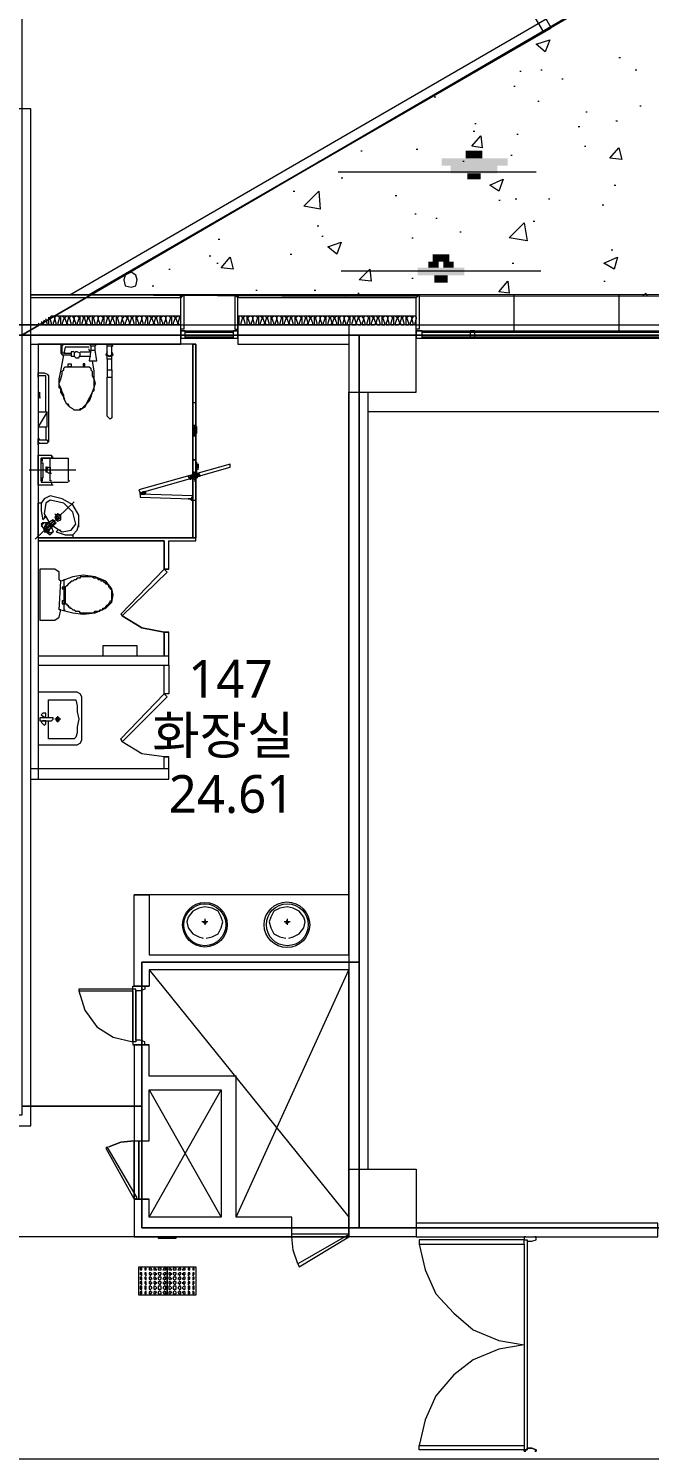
# Model space of a CAD drawing. Header units: millimetres. Extents: x -4011 to 126995, y -1911 to 106700.
# Drawn here: x 83028 to 89464, y 27412 to 42148 of the extents above; entities that cross this region are included whole.
import ezdxf

# ---------------------------------------------------------------- set-up
doc = ezdxf.new("R2010")
doc.units = ezdxf.units.MM
for name, color, linetype in [('PDF_문자', 7, 'Continuous'), ('PDF_솔리드 채우기', 7, 'Continuous'), ('PDF_형상', 7, 'Continuous')]:
    doc.layers.add(name, color=color, linetype=linetype)
doc.styles.add('PDF 맑은 고딕', font='malgun.ttf')

msp = doc.modelspace()

# ---------------------------------------------------------------- linework, layer by layer
at = {"layer": 'PDF_솔리드 채우기', "lineweight": 5, "transparency": 33554559}
for points in [[(87560, 40803), (87731, 40803), (87560, 40881), (87731, 40881)], [(87311, 40725), (87995, 40725), (87311, 40803), (87995, 40803)], [(87404, 40648), (87886, 40648), (87404, 40725), (87886, 40725)], [(87575, 40585), (87715, 40585), (87575, 40648), (87715, 40648)], [(87218, 39731), (87389, 39731), (87218, 39808), (87389, 39808)], [(87062, 39591), (87544, 39591), (87062, 39668), (87544, 39668)], [(87171, 39668), (87280, 39668), (87171, 39731), (87280, 39731)], [(87326, 39668), (87435, 39668), (87326, 39731), (87435, 39731)], [(87233, 39513), (87373, 39513), (87233, 39591), (87373, 39591)]]:
    msp.add_solid(points, dxfattribs=at)
at = {"layer": 'PDF_형상', "lineweight": 5}
for points in [[(95938, 46539), (82959, 38969), (76694, 38969), (76694, 36466), (79306, 36466), (79306, 38969), (82959, 38969), (86456, 38969), (86456, 32472), (84202, 32472), (84202, 29720), (86456, 29720), (86456, 38969), (109446, 38969), (109446, 32052), (109446, 29705), (109446, 24482), (105451, 24482), (105451, 20472), (78933, 20472), (78933, 20720), (71969, 20720)], [(82959, 42668), (82959, 38969), (95938, 46539)], [(94679, 45762), (83658, 39389), (86316, 39373), (109865, 39389), (109865, 30622), (110098, 30622), (110098, 45358)], [(83658, 39389), (88446, 42155), (87948, 43026)], [(88368, 42109), (87855, 42979)], [(71705, 42218), (71705, 30979), (67057, 30979), (67057, 29720), (64446, 29720), (64446, 29674), (62472, 29674), (62472, 27326), (71969, 27326), (71969, 23720), (78933, 23720), (78933, 27326), (94539, 27326), (94539, 29720), (86456, 29720), (84202, 29720), (84202, 30979), (82959, 30979), (82959, 30886), (76694, 30886), (76694, 38969), (79321, 38969), (79321, 42668)], [(83456, 39389), (88399, 42249)], [(88119, 41705), (88135, 41705)], [(88337, 41720), (88352, 41720)], [(89145, 41845), (89161, 41845)], [(89316, 41720), (89332, 41720)], [(88554, 41627), (88570, 41627)], [(87233, 41440), (87249, 41440)], [(88057, 41549), (88073, 41549)], [(83052, 38876), (84606, 38876), (84606, 39078), (82508, 39078), (82508, 38876), (82850, 38876), (82850, 30979), (82041, 30979), (82041, 30777), (83052, 30777), (83052, 39078), (83052, 41316), (82850, 41316), (82850, 39078)], [(83052, 41316), (82896, 41316)], [(88306, 41394), (88321, 41394)], [(88803, 41285), (88819, 41285)], [(89363, 41347), (89378, 41347)], [(87653, 41161), (87668, 41161)], [(88725, 41130), (88741, 41130)], [(89114, 41192), (89130, 41192)], [(87637, 41083), (87653, 41083)], [(88088, 41052), (88104, 41052)], [(86471, 40881), (86487, 40881)], [(87047, 40896), (87062, 40896)], [(88026, 40834), (88041, 40834)], [(88788, 40927), (88803, 40927)], [(86036, 40772), (86052, 40772)], [(87528, 40772), (87544, 40772)], [(86238, 40663), (88290, 40663)], [(86269, 40601), (86285, 40601)], [(89098, 40523), (89114, 40523)], [(85772, 40461), (85788, 40461)], [(86829, 40415), (86845, 40415)], [(88073, 40383), (88088, 40383)], [(88415, 40383), (88430, 40383)], [(87902, 40368), (87917, 40368)], [(88974, 40321), (88990, 40321)], [(86021, 40104), (86036, 40104)], [(87031, 40228), (87047, 40228)], [(87249, 40181), (87264, 40181)], [(88259, 40150), (88275, 40150)], [(84995, 39964), (85010, 39964)], [(86067, 39995), (86083, 39995)], [(87000, 39979), (87016, 39979)], [(87497, 40041), (87513, 40041)], [(84902, 39793), (84917, 39793)], [(85741, 39808), (85756, 39808)], [(89067, 39855), (89083, 39855)], [(84482, 39653), (84497, 39653)], [(84979, 39715), (84995, 39715)], [(88041, 39715), (88057, 39715)], [(84047, 39622), (84047, 39606)], [(86269, 39637), (88337, 39637)], [(87000, 39560), (87016, 39560)], [(88990, 39528), (89005, 39528)], [(109865, 39389), (83052, 39389), (84622, 39389), (84591, 39358), (83052, 39358)], [(84311, 39482), (84326, 39482)], [(85383, 39435), (85399, 39435)], [(85990, 39435), (86005, 39435)], [(86440, 39404), (86456, 39404)], [(88057, 39389), (88057, 39016)], [(89145, 39389), (89145, 39016)], [(89394, 39373), (89425, 39404), (89440, 39373)], [(83130, 39093), (83145, 39078), (83161, 39078), (83176, 39093), (83161, 39109)], [(83192, 39124), (83176, 39093), (83192, 39078), (83207, 39078), (83223, 39078), (83223, 39093), (83207, 39140)], [(83238, 39155), (83238, 39140), (83238, 39093), (83238, 39078), (83254, 39078), (83269, 39078), (83269, 39093), (83254, 39140), (83254, 39155), (83269, 39171), (83285, 39171), (83301, 39155), (83301, 39140), (83301, 39155), (83316, 39171), (83332, 39171), (83347, 39155), (83347, 39140), (83332, 39093), (83332, 39078), (83347, 39078), (83363, 39078), (83363, 39093), (83363, 39140), (83363, 39155), (83363, 39171), (83378, 39171), (83394, 39155), (83394, 39140), (83378, 39093), (83378, 39078), (83394, 39078), (83425, 39078), (83425, 39093), (83409, 39140), (83409, 39155), (83425, 39171), (83440, 39171), (83440, 39155), (83440, 39140), (83425, 39093), (83440, 39078), (83456, 39078), (83472, 39078), (83472, 39093), (83456, 39140), (83456, 39155), (83472, 39171), (83487, 39171), (83487, 39155), (83503, 39140), (83503, 39155), (83518, 39171), (83534, 39171), (83549, 39155), (83549, 39140), (83534, 39093), (83534, 39078), (83549, 39078), (83565, 39078), (83565, 39093), (83565, 39140), (83565, 39155), (83565, 39171), (83580, 39171), (83596, 39155), (83596, 39140), (83580, 39093), (83580, 39078), (83596, 39078), (83611, 39078), (83627, 39093), (83611, 39140), (83611, 39155), (83611, 39171), (83627, 39171), (83642, 39155), (83642, 39140), (83627, 39093), (83642, 39078), (83658, 39078), (83674, 39078), (83674, 39093), (83658, 39140), (83658, 39155), (83674, 39171), (83689, 39171), (83689, 39155), (83689, 39140), (83689, 39093), (83689, 39078), (83705, 39078), (83720, 39078), (83720, 39093), (83705, 39140), (83705, 39155), (83720, 39171), (83736, 39171), (83751, 39155), (83751, 39140), (83751, 39155), (83767, 39171), (83782, 39171), (83798, 39155), (83798, 39140), (83782, 39093), (83782, 39078), (83798, 39078), (83813, 39078), (83813, 39093), (83813, 39140), (83813, 39155), (83813, 39171), (83829, 39171), (83845, 39155), (83845, 39140), (83829, 39093), (83829, 39078), (83845, 39078), (83860, 39078), (83876, 39093), (83860, 39140), (83860, 39155), (83876, 39171), (83891, 39171), (83891, 39155), (83891, 39140), (83876, 39093), (83891, 39078), (83907, 39078), (83922, 39078), (83922, 39093), (83907, 39140), (83907, 39155), (83922, 39171), (83938, 39171), (83938, 39155), (83938, 39140), (83938, 39093), (83938, 39078), (83953, 39078), (83969, 39078), (83969, 39093), (83953, 39140), (83953, 39155), (83969, 39171), (83984, 39171), (84000, 39155), (84000, 39140), (84016, 39155), (84016, 39171), (84031, 39171), (84047, 39155), (84047, 39140), (84031, 39093), (84031, 39078), (84047, 39078), (84062, 39078), (84078, 39093), (84062, 39140), (84062, 39155), (84062, 39171), (84078, 39171), (84093, 39155), (84093, 39140), (84078, 39093), (84078, 39078), (84109, 39078), (84124, 39078), (84124, 39093), (84109, 39140), (84109, 39155), (84124, 39171), (84140, 39171), (84140, 39155), (84140, 39140), (84140, 39093), (84140, 39078), (84155, 39078), (84171, 39078), (84171, 39093), (84155, 39140), (84155, 39155), (84171, 39171), (84187, 39171), (84202, 39155), (84202, 39140), (84202, 39155), (84218, 39171), (84233, 39171), (84249, 39155), (84249, 39140), (84233, 39093), (84233, 39078), (84249, 39078), (84264, 39078), (84264, 39093), (84264, 39140), (84264, 39155), (84264, 39171), (84280, 39171), (84295, 39155), (84295, 39140), (84280, 39093), (84280, 39078), (84295, 39078), (84311, 39078), (84326, 39093), (84311, 39140), (84311, 39155), (84326, 39171), (84342, 39155), (84342, 39140), (84326, 39093), (84342, 39078), (84358, 39078), (84373, 39078), (84373, 39093), (84358, 39140), (84358, 39155), (84373, 39171), (84389, 39171), (84389, 39155), (84389, 39140), (84389, 39093), (84389, 39078), (84404, 39078), (84420, 39078), (84420, 39093), (84404, 39140), (84404, 39155), (84420, 39171), (84435, 39171), (84451, 39155), (84451, 39140), (84451, 39155), (84466, 39171), (84482, 39171), (84497, 39155), (84497, 39140), (84482, 39093), (84482, 39078), (84497, 39078), (84513, 39078), (84513, 39093), (84513, 39140), (84513, 39155), (84513, 39171), (84528, 39171), (84544, 39155), (84544, 39140), (84528, 39093), (84528, 39078), (84544, 39078), (84575, 39078), (84575, 39093), (84560, 39140), (84560, 39155), (84575, 39171), (84591, 39171), (84591, 39155), (84591, 39140), (84575, 39093), (84591, 39078), (84606, 39078)], [(83269, 39171), (84606, 39171)], [(85197, 39078), (85212, 39078), (85212, 39093), (85212, 39140), (85212, 39155), (85212, 39171), (85228, 39171), (85244, 39155), (85244, 39140), (85228, 39093), (85228, 39078), (85244, 39078), (85275, 39078), (85275, 39093), (85259, 39140), (85259, 39155), (85275, 39171), (85290, 39171), (85290, 39155), (85290, 39140), (85290, 39093), (85290, 39078), (85306, 39078), (85321, 39078), (85321, 39093), (85306, 39140), (85306, 39155), (85321, 39171), (85337, 39171), (85352, 39155), (85352, 39140), (85352, 39155), (85368, 39171), (85383, 39171), (85399, 39155), (85399, 39140), (85383, 39093), (85383, 39078), (85399, 39078), (85415, 39078), (85415, 39093), (85415, 39140), (85415, 39155), (85415, 39171), (85430, 39171), (85446, 39155), (85446, 39140), (85430, 39093), (85430, 39078), (85446, 39078), (85461, 39078), (85477, 39093), (85461, 39140), (85461, 39155), (85461, 39171), (85477, 39171), (85492, 39155), (85492, 39140), (85477, 39093), (85492, 39078), (85508, 39078), (85523, 39078), (85523, 39093), (85508, 39140), (85508, 39155), (85523, 39171), (85539, 39171), (85539, 39155), (85539, 39140), (85539, 39093), (85539, 39078), (85554, 39078), (85570, 39078), (85570, 39093), (85554, 39140), (85554, 39155), (85570, 39171), (85585, 39171), (85601, 39155), (85601, 39140), (85601, 39155), (85617, 39171), (85632, 39171), (85648, 39155), (85648, 39140), (85632, 39093), (85632, 39078), (85648, 39078), (85663, 39078), (85663, 39093), (85663, 39140), (85663, 39155), (85663, 39171), (85679, 39171), (85694, 39155), (85694, 39140), (85679, 39093), (85679, 39078), (85694, 39078), (85725, 39078), (85725, 39093), (85710, 39140), (85710, 39155), (85725, 39171), (85741, 39171), (85741, 39155), (85741, 39140), (85725, 39093), (85741, 39078), (85756, 39078), (85772, 39078), (85772, 39093), (85756, 39140), (85756, 39155), (85772, 39171), (85788, 39171), (85788, 39155), (85788, 39140), (85788, 39093), (85788, 39078), (85803, 39078), (85819, 39078), (85819, 39093), (85803, 39140), (85803, 39155), (85819, 39171), (85834, 39171), (85850, 39155), (85850, 39140), (85834, 39093), (85834, 39078), (85850, 39078), (85865, 39078), (85865, 39093), (85865, 39140), (85865, 39155), (85865, 39171), (85881, 39171), (85896, 39155), (85896, 39140), (85881, 39093), (85881, 39078), (85896, 39078), (85912, 39078), (85927, 39093), (85912, 39140), (85912, 39155), (85912, 39171), (85927, 39171), (85943, 39155), (85943, 39140), (85927, 39093), (85927, 39078), (85959, 39078), (85974, 39078), (85974, 39093), (85959, 39140), (85959, 39155), (85974, 39171), (85990, 39171), (85990, 39155), (85990, 39140), (85990, 39093), (85990, 39078), (86005, 39078), (86021, 39078), (86021, 39093), (86005, 39140), (86005, 39155), (86021, 39171), (86036, 39171), (86052, 39155), (86052, 39140), (86052, 39155), (86067, 39171), (86083, 39171), (86098, 39155), (86098, 39140), (86083, 39093), (86083, 39078), (86098, 39078), (86114, 39078), (86114, 39093), (86114, 39140), (86114, 39155), (86114, 39171), (86130, 39171), (86145, 39155), (86145, 39140), (86130, 39093), (86130, 39078), (86145, 39078), (86161, 39078), (86176, 39093), (86161, 39140), (86161, 39155), (86176, 39171), (86192, 39155), (86192, 39140), (86176, 39093), (86192, 39078), (86207, 39078), (86223, 39078), (86223, 39093), (86207, 39140), (86207, 39155), (86223, 39171), (86238, 39171), (86238, 39155), (86238, 39140), (86238, 39093), (86238, 39078), (86254, 39078), (86269, 39078), (86269, 39093), (86254, 39140), (86254, 39155), (86269, 39171), (86285, 39171), (86301, 39155), (86301, 39140), (86301, 39155), (86316, 39171), (86332, 39171), (86347, 39155), (86347, 39140), (86332, 39093), (86332, 39078), (86347, 39078), (86363, 39078), (86363, 39093), (86363, 39140), (86363, 39155), (86363, 39171), (86378, 39171), (86394, 39155), (86394, 39140), (86378, 39093), (86378, 39078), (86394, 39078), (86425, 39078), (86425, 39093), (86409, 39140), (86409, 39155), (86425, 39171), (86440, 39171), (86440, 39155), (86440, 39140), (86425, 39093), (86440, 39078), (86456, 39078), (86471, 39078), (86471, 39093), (86456, 39140), (86456, 39155), (86471, 39171), (86487, 39171), (86487, 39155), (86503, 39140), (86503, 39155), (86518, 39171), (86534, 39171), (86549, 39155), (86549, 39140), (86534, 39093), (86534, 39078), (86549, 39078), (86565, 39078), (86565, 39093), (86565, 39140), (86565, 39155), (86565, 39171), (86580, 39171), (86596, 39155), (86596, 39140), (86580, 39093), (86580, 39078), (86596, 39078), (86611, 39078), (86627, 39093), (86611, 39140), (86611, 39155), (86611, 39171), (86627, 39171), (86642, 39155), (86642, 39140), (86627, 39093), (86642, 39078), (86658, 39078), (86674, 39078), (86674, 39093), (86658, 39140), (86658, 39155), (86674, 39171), (86689, 39171), (86689, 39155), (86689, 39140), (86689, 39093), (86689, 39078), (86705, 39078), (86720, 39078), (86720, 39093), (86705, 39140), (86705, 39155), (86720, 39171), (86736, 39171), (86751, 39155), (86751, 39140), (86751, 39155), (86767, 39171), (86782, 39171), (86798, 39155), (86798, 39140), (86782, 39093), (86782, 39078), (86798, 39078), (86813, 39078), (86813, 39093), (86813, 39140), (86813, 39155), (86813, 39171), (86829, 39171), (86845, 39155), (86845, 39140), (86829, 39093), (86829, 39078), (86845, 39078), (86860, 39078), (86876, 39093), (86860, 39140), (86860, 39155), (86876, 39171), (86891, 39171), (86891, 39155), (86891, 39140), (86876, 39093), (86891, 39078), (86907, 39078), (86922, 39078), (86922, 39093), (86907, 39140), (86907, 39155), (86922, 39171), (86938, 39171), (86938, 39155), (86938, 39140), (86938, 39093), (86938, 39078), (86953, 39078), (86969, 39078), (86969, 39093), (86953, 39140), (86953, 39155), (86969, 39171), (86984, 39171), (87000, 39155), (87000, 39140), (87016, 39155), (87016, 39171), (87031, 39171), (87047, 39155), (87047, 39140), (87031, 39093), (87031, 39078), (87047, 39078), (109554, 39078)], [(85197, 39171), (87047, 39171)], [(86347, 39078), (85197, 39078), (85197, 38876), (86347, 38876)], [(84606, 39016), (85197, 39016)], [(84606, 38938), (85197, 38938)], [(84653, 39000), (85150, 39000)], [(84653, 38953), (85150, 38953)], [(87047, 39016), (90249, 39016)], [(87047, 38938), (90249, 38938)], [(87109, 39000), (90202, 39000)], [(87109, 38953), (90202, 38953)], [(83130, 38876), (83130, 34368), (84482, 34368), (84482, 34477), (84482, 34601), (84435, 34601), (84202, 34632), (84000, 34756), (84466, 35223), (84435, 35254), (84435, 35549)], [(83689, 38705), (83705, 38596), (83705, 38518), (83720, 38471), (83705, 38425), (83705, 38409), (83705, 38394), (83689, 38378), (83674, 38332), (83658, 38285), (83627, 38254), (83611, 38223), (83580, 38207), (83565, 38192), (83549, 38192), (83534, 38192), (83518, 38192), (83503, 38192), (83487, 38207), (83456, 38223), (83440, 38254), (83425, 38254), (83409, 38285), (83394, 38316), (83394, 38347), (83378, 38378), (83363, 38425), (83347, 38456), (83347, 38471), (83363, 38518), (83378, 38565), (83378, 38596), (83394, 38611), (83394, 38627), (83409, 38642), (83534, 38642), (83642, 38642), (83658, 38642), (83674, 38627), (83674, 38611), (83689, 38596), (83689, 38549), (83705, 38518), (83705, 38471), (83705, 38456), (83705, 38425), (83689, 38378), (83674, 38347), (83658, 38316), (83642, 38285), (83627, 38254), (83596, 38223), (83580, 38207), (83565, 38207), (83549, 38192), (83534, 38192), (83518, 38192), (83503, 38192), (83487, 38207), (83456, 38223), (83425, 38254), (83409, 38285), (83394, 38332), (83363, 38378), (83363, 38394), (83363, 38409), (83347, 38425), (83347, 38471), (83347, 38518), (83363, 38596), (83394, 38767)], [(83363, 38876), (83363, 38860), (83378, 38860), (83394, 38876)], [(83363, 38860), (83363, 38782), (83378, 38767), (83394, 38767), (83472, 38767)], [(83409, 38782), (83394, 38782), (83378, 38782), (83378, 38798), (83378, 38860)], [(83658, 38845), (83611, 38845), (83534, 38845), (83456, 38845), (83409, 38845), (83394, 38782), (83472, 38782)], [(83503, 38798), (83472, 38798), (83472, 38751), (83503, 38751)], [(83565, 38798), (83674, 38798), (83658, 38813), (83658, 38829)], [(83658, 38876), (83674, 38860), (83674, 38813), (83720, 38813)], [(83674, 38813), (83658, 38705), (83736, 38705), (83720, 38813), (83720, 38860)], [(83674, 38860), (83720, 38860), (83736, 38876)], [(83845, 38798), (83829, 38767), (83845, 38751)], [(83845, 38767), (83845, 38860), (83860, 38860), (83891, 38860), (83907, 38876)], [(83845, 38860), (83845, 38876)], [(83845, 38720), (83845, 38767), (83860, 38751), (83876, 38751), (83891, 38751), (83891, 38767), (83891, 38860), (83907, 38860)], [(83891, 38720), (83891, 38782), (83891, 38767), (83876, 38751), (83860, 38751), (83845, 38767), (83845, 38782)], [(83891, 38751), (83907, 38767), (83891, 38798)], [(84731, 36870), (84731, 38876)], [(84762, 36870), (84762, 38876)], [(84762, 36870), (84762, 38876), (84762, 36870)], [(83565, 38751), (83674, 38751)], [(83845, 38611), (83891, 38611), (83891, 38720), (83845, 38720), (83845, 38611), (83845, 38534), (83891, 38534), (83891, 38130), (83891, 38114), (83876, 38098), (83860, 38114), (83845, 38130), (83845, 38534)], [(83891, 38611), (83891, 38534)], [(83130, 38596), (83130, 38580), (83192, 38580), (83223, 38565), (83238, 38549), (83238, 37865)], [(83130, 38534), (83130, 38549), (83130, 38580)], [(83207, 38176), (83207, 38549), (83192, 38549), (83130, 38549)], [(83145, 38332), (83130, 38332), (83145, 38332), (83145, 38316), (83145, 38378), (83130, 38363), (83130, 38332)], [(86347, 30326), (86347, 32394), (84280, 32394), (84280, 32223), (84124, 32223), (84124, 33171), (84280, 33171), (84280, 32549), (86347, 32549), (86347, 38378)], [(86549, 30326), (86549, 38378)], [(83130, 38176), (83223, 38176), (83130, 38021), (83223, 38021), (83223, 38176)], [(109352, 38176), (86549, 38176)], [(83207, 38021), (83207, 37881)], [(84731, 37990), (84731, 38036), (84762, 38036), (84762, 37927), (84731, 37927), (84731, 37959)], [(84731, 38021), (84731, 37990), (84731, 38005), (84731, 37990), (84731, 38021), (84746, 38021), (84762, 38021), (84777, 38021)], [(84762, 37990), (84731, 37990), (84731, 38005), (84762, 38005), (84762, 37990), (84762, 38005), (84762, 37990), (84762, 38021)], [(84746, 38021), (84762, 38021), (84746, 38021)], [(84762, 38021), (84762, 37990), (84762, 38021)], [(83145, 37850), (83130, 37850), (83130, 37881), (83130, 37896), (83145, 37896)], [(83130, 37834), (83130, 37850), (83223, 37850), (83238, 37865), (83223, 37881), (83130, 37881)], [(84746, 38005), (84762, 38005), (84777, 38005), (84762, 38005), (84777, 38005), (84762, 38005), (84762, 37990), (84777, 37990), (84762, 37990), (84762, 37974), (84746, 37974), (84762, 37974), (84746, 37974), (84731, 37974), (84746, 37974), (84762, 37974), (84777, 37974), (84762, 37974), (84762, 37943), (84762, 37959), (84731, 37959), (84731, 37943), (84762, 37943), (84762, 37959), (84777, 37959), (84762, 37959), (84731, 37959), (84731, 37974), (84731, 37943), (84731, 37959), (84731, 37943)], [(84746, 37974), (84731, 37974), (84731, 37990), (84746, 37990), (84762, 37990), (84777, 37990)], [(84731, 37959), (84731, 37943), (84731, 37959)], [(84746, 37974), (84746, 37990), (84746, 37974)], [(84762, 37943), (84762, 37959), (84762, 37943)], [(84762, 37959), (84762, 37943)], [(83285, 37415), (83269, 37415), (83130, 37415), (83130, 37725), (83269, 37725), (83269, 37710), (83285, 37710)], [(83161, 37648), (83176, 37648), (83176, 37492), (83161, 37477), (83161, 37461), (83161, 37694), (83269, 37694), (83254, 37694), (83161, 37694)], [(83176, 37679), (83161, 37679), (83161, 37694), (83176, 37694)], [(83176, 37663), (83161, 37663)], [(83207, 37585), (83223, 37585), (83223, 37601), (83207, 37601), (83223, 37601)], [(83207, 37601), (83207, 37585), (83207, 37570), (83207, 37554), (83223, 37554), (83207, 37554), (83223, 37554), (83223, 37585)], [(83269, 37461), (83254, 37461), (83254, 37694), (83440, 37694), (83440, 37461), (83456, 37461)], [(84777, 37632), (84762, 37632), (84762, 37617), (84762, 37632), (84777, 37632), (84793, 37632)], [(84777, 37617), (84762, 37617), (84762, 37632), (84762, 37617), (84777, 37617), (84793, 37617), (84777, 37617), (84793, 37617), (84777, 37617), (84777, 37601), (84793, 37601), (84777, 37601), (84793, 37601), (84777, 37601), (84762, 37601)], [(84762, 37585), (84777, 37585), (84777, 37601)], [(84762, 37585), (84777, 37585)], [(84762, 37585), (84777, 37585), (84793, 37585)], [(84777, 37617), (84777, 37632), (84777, 37617)], [(84777, 37601), (84793, 37601)], [(84777, 37585), (84793, 37585)], [(83518, 37570), (83036, 37570)], [(83161, 37492), (83176, 37492)], [(83161, 37477), (83176, 37477)], [(83176, 37461), (83161, 37461), (83161, 37446), (83254, 37446), (83440, 37446)], [(83161, 37446), (83269, 37446), (83269, 37415)], [(83254, 37539), (83269, 37539)], [(84762, 37523), (84793, 37539), (84808, 37508), (84699, 37477), (84684, 37508), (84731, 37523), (84746, 37523), (84731, 37508), (84746, 37508), (84762, 37508), (84746, 37523)], [(84715, 37492), (84699, 37492), (84699, 37477), (84715, 37477), (84715, 37492), (84731, 37492), (84731, 37477), (84715, 37523), (84731, 37477), (84731, 37492), (84731, 37477), (84731, 37492), (84746, 37492)], [(84715, 37508), (84699, 37508), (84715, 37508)], [(84699, 37508), (84715, 37508)], [(84731, 37539), (84746, 37539), (84746, 37554), (84746, 37539), (84762, 37539), (84777, 37492), (84777, 37539)], [(84762, 37554), (84777, 37554), (84762, 37554), (84777, 37554), (84762, 37554), (84762, 37523), (84777, 37523), (84762, 37523), (84731, 37523), (84731, 37539), (84762, 37539), (84762, 37523), (84746, 37523), (84731, 37523), (84731, 37539), (84731, 37523), (84731, 37539), (84731, 37523)], [(84731, 37554), (84746, 37554)], [(84777, 37508), (84762, 37508), (84762, 37492), (84762, 37508), (84762, 37492), (84762, 37477), (84731, 37477), (84731, 37492), (84762, 37492), (84762, 37477), (84762, 37492)], [(84731, 37477), (84731, 37492)], [(84746, 37508), (84746, 37523), (84746, 37508)], [(84746, 37508), (84762, 37508), (84762, 37492), (84762, 37508), (84762, 37492), (84762, 37508), (84777, 37508), (84793, 37508), (84777, 37508), (84762, 37508), (84777, 37508), (84793, 37508)], [(84746, 37477), (84762, 37477), (84762, 37492), (84777, 37492), (84762, 37492), (84777, 37492)], [(84746, 37461), (84762, 37461)], [(84762, 37539), (84762, 37523), (84762, 37539)], [(84762, 37539), (84762, 37523), (84762, 37539)], [(84777, 37523), (84762, 37523), (84777, 37523)], [(84777, 37508), (84762, 37508), (84777, 37508)], [(84762, 37477), (84762, 37492), (84762, 37477)], [(84793, 37508), (84793, 37523), (84793, 37508)], [(83549, 36979), (83549, 37104), (83487, 37212), (83378, 37275), (83254, 37306), (83192, 37275), (83161, 37228), (83130, 37228)], [(84218, 37321), (84233, 37321), (84218, 37321), (84202, 37321), (84187, 37321), (84187, 37337), (84187, 37321), (84187, 37337), (84202, 37321), (84187, 37321), (84187, 37337), (84202, 37337), (84187, 37337), (84233, 37352), (84233, 37337), (84202, 37337), (84202, 37321), (84202, 37337), (84218, 37337), (84202, 37337), (84218, 37337), (84233, 37337), (84218, 37337)], [(84233, 37321), (84187, 37321), (84233, 37321)], [(84233, 37337), (84202, 37321), (84202, 37337)], [(84218, 37352), (84218, 37337), (84218, 37352)], [(84218, 37337), (84233, 37337), (84218, 37337)], [(84218, 37337), (84233, 37337), (84218, 37337)], [(84731, 37306), (84731, 37275), (84731, 37306)], [(84731, 37290), (84731, 37275), (84731, 37259), (84731, 37244), (84731, 37259)], [(83098, 36855), (83503, 37244)], [(83161, 37228), (83161, 37150), (83176, 37057), (83207, 37088), (83192, 37088)], [(84684, 37275), (84715, 37275), (84684, 37275)], [(84699, 37275), (84715, 37275), (84715, 37259), (84715, 37275), (84715, 37259), (84715, 37275)], [(84731, 37228), (84731, 37259), (84731, 37228)], [(84731, 37228), (84731, 37259), (84731, 37228)], [(83238, 37026), (83176, 37026), (83161, 37010), (83192, 36948), (83254, 36902), (83285, 36933), (83254, 36917), (83207, 36948), (83161, 36995), (83192, 37026)], [(83223, 36979), (83238, 36979), (83223, 36979), (83285, 37041), (83301, 37041)], [(83238, 36979), (83301, 37026), (83285, 37041)], [(83363, 37057), (83301, 37119)], [(83332, 36948), (83316, 36933), (83409, 36902), (83487, 36902), (83534, 36948), (83549, 37010)], [(84482, 36544), (84482, 36839), (84762, 36839), (84762, 36870), (83130, 36870)], [(83238, 36948), (83192, 36979)], [(83192, 36933), (83207, 36933), (83223, 36948), (83207, 36964), (83192, 36964)], [(83269, 36979), (83285, 36933)], [(83347, 36948), (83363, 36948)], [(83487, 36902), (83487, 36870)], [(83363, 36124), (83347, 36124), (83363, 36420)], [(83409, 36435), (83394, 36435), (83394, 36420), (83394, 36124), (83409, 36124)], [(83130, 35549), (84482, 35549), (84482, 35642), (84482, 35891), (84435, 35891), (84202, 35938), (84000, 36062), (84202, 35938), (84435, 35891), (84435, 35642), (84435, 35891), (84482, 35891)], [(84155, 35642), (84155, 35751), (83798, 35751), (83798, 35642)], [(84482, 35642), (83130, 35642)], [(84482, 35549), (84482, 35254), (84435, 35254), (83984, 34788), (84000, 34756), (83984, 34788), (84435, 35254), (84466, 35223), (84000, 34756)], [(84482, 35254), (84435, 35254)], [(83238, 35005), (83238, 35192), (83503, 35192), (83518, 35192), (83534, 35130), (83534, 35067), (83549, 34990), (83534, 34912), (83534, 34850), (83518, 34803), (83503, 34788), (83238, 34788), (83238, 34974)], [(83363, 34990), (83301, 34990)], [(83332, 34959), (83332, 35021)], [(84435, 34477), (84435, 34601), (84482, 34601)], [(84482, 34477), (83052, 34477)], [(83052, 34368), (83130, 34368)], [(86347, 33171), (84280, 33171), (84124, 33171)], [(84870, 32720), (84933, 32736), (84995, 32767), (85026, 32829), (85041, 32891), (85026, 32938), (84995, 33000), (84933, 33031), (84855, 33047), (84793, 33031), (84731, 33000), (84684, 32938), (84668, 32891), (84684, 32829), (84731, 32767), (84793, 32736), (84839, 32720)], [(85725, 32720), (85772, 32736), (85834, 32767), (85881, 32829), (85896, 32891), (85881, 32938), (85834, 33000), (85772, 33031), (85710, 33047), (85632, 33031), (85570, 33000), (85539, 32938), (85523, 32891), (85539, 32829), (85570, 32767), (85632, 32736), (85694, 32720)], [(84886, 32891), (84824, 32891)], [(84855, 32922), (84855, 32860)], [(85741, 32891), (85679, 32891)], [(85710, 32922), (85710, 32860)], [(84280, 32394), (86347, 29829)], [(85181, 29829), (86347, 32394)], [(83549, 32176), (83611, 31974), (83736, 31803), (83907, 31694), (84109, 31648), (84109, 32176), (84109, 31648)], [(84218, 32223), (84233, 32223), (84233, 32192), (84187, 32176), (84140, 32176), (84140, 32192), (84109, 32192), (84109, 32223), (84124, 32223), (84280, 32223)], [(84218, 31617), (84233, 31617), (84233, 31648), (84187, 31663), (84140, 31663), (84140, 31648), (84109, 31648), (84109, 31617), (84124, 31617), (84280, 31617)], [(84280, 31150), (85026, 29829)], [(84280, 29829), (85026, 31150)], [(84124, 30016), (84124, 30622), (83984, 30606), (83860, 30560), (83984, 30606), (84124, 30622), (84124, 30016), (84280, 30016)], [(87047, 29627), (89549, 29627), (89549, 29767), (87047, 29767)], [(85756, 29658), (86347, 29658)], [(85819, 29347), (85772, 29487), (85756, 29627), (86347, 29627)], [(88181, 29627), (88166, 29627), (88166, 29596), (88197, 29596), (88197, 29580), (88244, 29580), (88290, 29596), (88290, 29627), (88275, 29627)], [(87078, 29549), (87140, 29285), (87249, 29036), (87435, 28834), (87637, 28663), (87902, 28554), (88166, 28508), (87902, 28461), (87637, 28352), (87435, 28197), (87249, 27979), (87140, 27731), (87078, 27466)], [(88166, 29549), (88166, 27466)], [(88197, 29580), (88197, 27435)]]:
    msp.add_lwpolyline(points, dxfattribs=at)
for points in [[(88430, 42031), (88383, 41907), (88290, 41984)], [(87715, 41036), (87731, 40912), (87622, 40927)], [(89145, 40912), (89176, 40788), (89052, 40803)], [(87948, 40585), (87902, 40461), (87808, 40523)], [(86052, 40275), (85881, 40306), (86036, 40461)], [(88197, 39948), (88010, 39979), (88166, 40135)], [(86269, 39933), (86223, 39808), (86130, 39886)], [(85119, 39777), (85150, 39653), (85026, 39668)], [(86565, 39653), (86580, 39528), (86456, 39544)], [(89130, 39777), (89098, 39653), (88990, 39715)], [(84155, 39544), (84140, 39591), (84093, 39622), (84031, 39591), (84016, 39544), (84031, 39482), (84093, 39466), (84140, 39482)], [(87995, 39528), (88010, 39404), (87902, 39420)], [(84606, 39358), (84637, 39389), (84637, 39031), (84606, 39031)], [(85197, 39358), (85166, 39389), (85166, 39031), (85197, 39031)], [(85212, 39358), (85181, 39389), (87078, 39389), (87047, 39358)], [(87047, 39358), (87078, 39389), (87078, 39031), (87047, 39031)], [(76601, 39078), (86347, 39078), (86347, 29627), (76601, 29627)], [(83301, 39140), (83285, 39093), (83285, 39078), (83301, 39078), (83316, 39078), (83316, 39093)], [(83503, 39140), (83487, 39093), (83487, 39078), (83503, 39078), (83518, 39078), (83518, 39093)], [(83751, 39140), (83736, 39093), (83736, 39078), (83751, 39078), (83767, 39078), (83767, 39093)], [(84000, 39140), (83984, 39093), (83984, 39078), (84000, 39078), (84016, 39078), (84016, 39093)], [(84202, 39140), (84187, 39093), (84187, 39078), (84202, 39078), (84218, 39078), (84218, 39093)], [(84451, 39140), (84435, 39093), (84435, 39078), (84451, 39078), (84466, 39078), (84466, 39093)], [(85352, 39140), (85337, 39093), (85337, 39078), (85352, 39078), (85368, 39078), (85368, 39093)], [(85601, 39140), (85585, 39093), (85585, 39078), (85601, 39078), (85617, 39078), (85617, 39093)], [(86052, 39140), (86036, 39093), (86036, 39078), (86052, 39078), (86067, 39078), (86067, 39093)], [(86301, 39140), (86285, 39093), (86285, 39078), (86301, 39078), (86316, 39078), (86316, 39093)], [(86347, 38378), (87047, 38378), (87047, 39078), (86347, 39078)], [(86503, 39140), (86487, 39093), (86487, 39078), (86503, 39078), (86518, 39078), (86518, 39093)], [(86751, 39140), (86736, 39093), (86736, 39078), (86751, 39078), (86767, 39078), (86767, 39093)], [(87000, 39140), (86984, 39093), (86984, 39078), (87000, 39078), (87016, 39078), (87016, 39093)], [(82959, 38969), (82959, 30979), (84202, 30979), (84202, 32472), (86456, 32472), (86456, 38969)], [(84606, 38938), (84653, 38938), (84653, 39016), (84606, 39016)], [(85150, 38938), (85197, 38938), (85197, 39016), (85150, 39016)], [(86456, 38969), (86456, 32472), (86456, 29720), (97959, 29720), (97959, 33451), (97959, 38969)], [(87047, 38938), (87109, 38938), (87109, 39016), (87047, 39016)], [(87606, 38938), (87653, 38938), (87653, 39016), (87606, 39016)], [(83130, 36870), (84731, 36870), (84731, 38876), (83130, 38876)], [(83503, 38782), (83503, 38751), (83518, 38736), (83549, 38736), (83565, 38767), (83565, 38782), (83534, 38798), (83518, 38798)], [(84731, 38876), (84731, 36870)], [(84731, 38269), (84731, 38876), (84762, 38876), (84762, 38269)], [(84731, 36870), (84762, 36870), (84762, 38876), (84731, 38876)], [(83440, 38674), (83472, 38674), (83472, 38642), (83440, 38642)], [(83611, 38642), (83611, 38674), (83596, 38674), (83596, 38642)], [(84762, 37679), (84762, 38269), (84731, 38269), (84731, 37679)], [(84746, 37990), (84746, 38021)], [(84746, 38005), (84746, 38021)], [(84731, 38005), (84762, 38005)], [(84746, 37990), (84731, 37990)], [(84731, 37943), (84731, 37927), (84746, 37927), (84746, 37943), (84762, 37943)], [(84746, 37990), (84746, 38005), (84762, 38005), (84762, 37990)], [(84746, 37974), (84746, 37943)], [(84762, 37943), (84746, 37943)], [(84762, 37927), (84746, 37927)], [(83254, 37601), (83254, 37570), (83254, 37539), (83238, 37539), (83223, 37554), (83223, 37585), (83238, 37601)], [(84187, 37337), (85119, 37601), (85119, 37632), (84171, 37368)], [(84762, 37259), (84762, 37679), (84731, 37679), (84731, 37259)], [(84777, 37648), (84762, 37648)], [(84762, 37601), (84777, 37585), (84762, 37585), (84762, 37632)], [(84762, 37632), (84762, 37601), (84777, 37601), (84777, 37632)], [(84777, 37585), (84762, 37554), (84762, 37585)], [(84777, 37585), (84762, 37585), (84762, 37554), (84762, 37585)], [(84793, 37601), (84777, 37601)], [(84746, 37492), (84731, 37492), (84731, 37508)], [(84746, 37523), (84746, 37539)], [(84762, 37508), (84746, 37508)], [(84746, 37492), (84746, 37477)], [(84762, 37477), (84746, 37477)], [(84777, 37570), (84762, 37570)], [(84762, 37508), (84777, 37508), (84762, 37492)], [(84793, 37523), (84777, 37523), (84793, 37539)], [(84187, 37321), (84187, 37337), (84187, 37321), (84187, 37337)], [(84187, 37321), (84187, 37337), (84187, 37321), (84187, 37337), (84187, 37321), (84233, 37321)], [(84731, 37306), (84187, 37321), (84187, 37290), (84715, 37275)], [(84202, 37337), (84218, 37337), (84233, 37337)], [(84233, 37337), (84218, 37337), (84233, 37337), (84249, 37337)], [(83130, 36870), (83487, 36870), (83130, 36870), (83130, 37228)], [(83518, 37010), (83487, 37135), (83394, 37228), (83254, 37259), (83207, 37228), (83192, 37119), (83254, 37010), (83378, 36933), (83472, 36948)], [(84731, 37259), (84731, 37275), (84715, 37275), (84715, 37259)], [(84731, 37259), (84715, 37259), (84715, 37275), (84731, 37275)], [(84731, 37259), (84715, 37259), (84715, 37275), (84731, 37275)], [(84731, 37259), (84731, 37275), (84715, 37275), (84715, 37259)], [(84731, 37259), (84731, 37275), (84715, 37275), (84715, 37259)], [(83254, 36964), (83316, 37026), (83285, 37057), (83207, 37010), (83192, 36979), (83192, 36964), (83207, 36933), (83238, 36933)], [(83254, 36964), (83269, 36995), (83269, 37010), (83238, 37010), (83223, 37010), (83207, 36979), (83223, 36964), (83238, 36964)], [(83363, 37088), (83347, 37104), (83332, 37104), (83316, 37104), (83316, 37088), (83316, 37073), (83332, 37057), (83347, 37073), (83363, 37088), (83363, 37104), (83332, 37119), (83316, 37104), (83301, 37088), (83316, 37057), (83332, 37041), (83363, 37057)], [(84000, 36062), (84466, 36513), (84435, 36544), (84482, 36544), (84435, 36544), (83984, 36078), (84000, 36062), (84466, 36513), (84435, 36544), (84435, 36839), (83130, 36839), (84435, 36839), (84435, 36544), (83984, 36078)], [(83223, 36964), (83223, 36979), (83207, 36964), (83207, 36948), (83223, 36948)], [(83363, 36124), (83487, 36093), (83596, 36078), (83720, 36093), (83829, 36140), (83891, 36202), (83907, 36280), (83891, 36342), (83829, 36420), (83720, 36466), (83596, 36482), (83487, 36466), (83363, 36420), (83347, 36435), (83347, 36513), (83301, 36544), (83145, 36544), (83145, 36528), (83145, 36031), (83145, 36016), (83301, 36016), (83347, 36047)], [(83425, 36187), (83425, 36171), (83440, 36171), (83440, 36155), (83456, 36155), (83456, 36140), (83472, 36140), (83487, 36124), (83503, 36124), (83518, 36109), (83534, 36109), (83549, 36109), (83565, 36093), (83580, 36093), (83596, 36093), (83611, 36093), (83627, 36093), (83642, 36093), (83658, 36093), (83674, 36093), (83689, 36093), (83705, 36093), (83720, 36109), (83736, 36109), (83751, 36109), (83767, 36109), (83767, 36124), (83782, 36124), (83798, 36124), (83798, 36140), (83813, 36140), (83829, 36155), (83845, 36171), (83860, 36187), (83876, 36202), (83876, 36218), (83891, 36218), (83891, 36233), (83891, 36249), (83891, 36264), (83891, 36280), (83891, 36295), (83891, 36311), (83891, 36326), (83876, 36342), (83876, 36358), (83860, 36358), (83860, 36373), (83845, 36389), (83829, 36389), (83829, 36404), (83813, 36404), (83813, 36420), (83798, 36420), (83782, 36420), (83782, 36435), (83767, 36435), (83751, 36435), (83751, 36451), (83736, 36451), (83720, 36451), (83705, 36451), (83689, 36466), (83674, 36466), (83658, 36466), (83642, 36466), (83627, 36466), (83611, 36466), (83596, 36466), (83580, 36466), (83565, 36466), (83565, 36451), (83549, 36451), (83534, 36451), (83518, 36435), (83503, 36435), (83487, 36420), (83472, 36420), (83456, 36404), (83440, 36389), (83425, 36373), (83409, 36358), (83409, 36342), (83409, 36326), (83409, 36311), (83409, 36295), (83409, 36280), (83409, 36264), (83409, 36249), (83409, 36233), (83409, 36218), (83409, 36202), (83409, 36187)], [(83409, 36342), (83409, 36358), (83378, 36358), (83378, 36342)], [(83409, 36218), (83378, 36218), (83378, 36187), (83409, 36187)], [(83580, 34772), (83580, 35223), (83565, 35254), (83534, 35269), (83130, 35269), (83130, 34725), (83534, 34725), (83565, 34741)], [(83145, 34990), (83145, 34974), (83161, 34974), (83269, 34974), (83285, 34990), (83285, 35005), (83269, 35005), (83161, 35005), (83145, 35005)], [(83207, 35036), (83207, 35052), (83192, 35052), (83176, 35052), (83161, 35036), (83176, 35021), (83192, 35005), (83207, 35021)], [(83207, 34959), (83207, 34974), (83192, 34974), (83176, 34974), (83161, 34959), (83176, 34943), (83192, 34927), (83207, 34943)], [(83347, 34990), (83347, 35005), (83332, 35005), (83316, 35005), (83316, 34990), (83316, 34974), (83332, 34974), (83347, 34974)], [(84870, 32891), (84855, 32907), (84855, 32891), (84839, 32891), (84855, 32876), (84870, 32876)], [(85725, 32891), (85710, 32891), (85710, 32907), (85694, 32891), (85694, 32876), (85710, 32876)], [(84109, 32192), (83549, 32192), (83549, 32176), (84109, 32176)], [(84140, 31663), (84140, 32176)], [(84124, 30016), (84124, 29627), (85756, 29627), (85756, 29829), (85181, 29829), (85181, 31290), (84280, 31290), (84280, 31617), (84124, 31617), (84124, 30622), (84280, 30622), (84280, 31150), (85026, 31150), (85026, 29829), (84280, 29829), (84280, 30016)], [(84124, 30016), (84155, 30031), (83845, 30560), (83829, 30544)], [(84171, 30016), (84171, 30622)], [(86347, 30326), (87047, 30326), (87047, 29627), (86347, 29627)], [(84373, 29611), (84560, 29611), (84560, 29627), (84373, 29627)], [(86347, 29627), (86332, 29642), (85819, 29347), (85834, 29316)], [(88166, 29596), (87078, 29596), (87078, 29549), (88166, 29549)], [(84171, 29316), (84466, 29316), (84466, 29021), (84171, 29021)], [(84202, 29285), (84202, 29301), (84187, 29301), (84187, 29285)], [(84202, 29238), (84202, 29254), (84187, 29254), (84187, 29238), (84202, 29223)], [(84202, 29192), (84202, 29207), (84187, 29207), (84187, 29192), (84202, 29176)], [(84249, 29285), (84249, 29301), (84233, 29301), (84233, 29285)], [(84249, 29238), (84249, 29254), (84233, 29254), (84233, 29238), (84249, 29223)], [(84249, 29192), (84249, 29207), (84233, 29207), (84233, 29192), (84249, 29176)], [(84311, 29285), (84295, 29301), (84280, 29301), (84280, 29285), (84295, 29285)], [(84311, 29238), (84295, 29254), (84280, 29254), (84280, 29238), (84295, 29223), (84295, 29238)], [(84311, 29192), (84295, 29207), (84280, 29207), (84280, 29192), (84295, 29176), (84295, 29192)], [(84358, 29285), (84342, 29301), (84326, 29301), (84326, 29285), (84342, 29285)], [(84358, 29238), (84342, 29254), (84326, 29254), (84326, 29238), (84342, 29223), (84342, 29238)], [(84358, 29192), (84342, 29207), (84326, 29207), (84326, 29192), (84342, 29176), (84342, 29192)], [(84404, 29285), (84404, 29301), (84389, 29301), (84373, 29301), (84373, 29285), (84389, 29285)], [(84404, 29238), (84404, 29254), (84389, 29254), (84373, 29254), (84373, 29238), (84389, 29223)], [(84404, 29192), (84404, 29207), (84389, 29207), (84373, 29207), (84373, 29192), (84389, 29176)], [(84451, 29285), (84451, 29301), (84435, 29301), (84420, 29285), (84435, 29285)], [(84451, 29238), (84451, 29254), (84435, 29254), (84420, 29238), (84435, 29238), (84435, 29223)], [(84451, 29192), (84451, 29207), (84435, 29207), (84420, 29192), (84435, 29192), (84435, 29176)], [(84466, 29316), (84762, 29316), (84762, 29021), (84466, 29021)], [(84513, 29285), (84497, 29301), (84482, 29301), (84482, 29285), (84497, 29285)], [(84513, 29238), (84497, 29254), (84482, 29254), (84482, 29238), (84497, 29223), (84497, 29238)], [(84513, 29192), (84497, 29207), (84482, 29207), (84482, 29192), (84497, 29176), (84497, 29192)], [(84560, 29285), (84560, 29301), (84544, 29301), (84528, 29301), (84528, 29285), (84544, 29285)], [(84560, 29238), (84560, 29254), (84544, 29254), (84528, 29254), (84528, 29238), (84544, 29223)], [(84560, 29192), (84560, 29207), (84544, 29207), (84528, 29207), (84528, 29192), (84544, 29176)], [(84606, 29285), (84606, 29301), (84591, 29301), (84575, 29285), (84591, 29285)], [(84606, 29238), (84606, 29254), (84591, 29254), (84575, 29238), (84591, 29238), (84591, 29223)], [(84606, 29192), (84606, 29207), (84591, 29207), (84575, 29192), (84591, 29192), (84591, 29176)], [(84653, 29285), (84653, 29301), (84637, 29301), (84622, 29285), (84637, 29285)], [(84653, 29238), (84653, 29254), (84637, 29254), (84622, 29238), (84637, 29238), (84637, 29223)], [(84653, 29192), (84653, 29207), (84637, 29207), (84622, 29192), (84637, 29192), (84637, 29176)], [(84699, 29285), (84699, 29301), (84684, 29301), (84684, 29285)], [(84699, 29238), (84699, 29254), (84684, 29254), (84684, 29238), (84684, 29223)], [(84699, 29192), (84699, 29207), (84684, 29207), (84684, 29192), (84684, 29176)], [(84746, 29285), (84746, 29301), (84731, 29301), (84731, 29285)], [(84746, 29238), (84746, 29254), (84731, 29254), (84731, 29238), (84731, 29223)], [(84746, 29192), (84746, 29207), (84731, 29207), (84731, 29192), (84731, 29176)], [(84202, 29145), (84202, 29161), (84187, 29161), (84187, 29145), (84202, 29130)], [(84202, 29098), (84202, 29114), (84187, 29114), (84187, 29098), (84187, 29083), (84202, 29083)], [(84202, 29052), (84202, 29067), (84187, 29052), (84187, 29036), (84202, 29036)], [(84249, 29145), (84249, 29161), (84233, 29161), (84233, 29145), (84249, 29130)], [(84249, 29098), (84249, 29114), (84233, 29114), (84233, 29098), (84233, 29083), (84249, 29083)], [(84249, 29052), (84249, 29067), (84233, 29052), (84233, 29036), (84249, 29036)], [(84311, 29145), (84295, 29161), (84280, 29161), (84280, 29145), (84295, 29130), (84295, 29145)], [(84311, 29098), (84295, 29114), (84280, 29114), (84280, 29098), (84280, 29083), (84295, 29083)], [(84311, 29052), (84295, 29052), (84295, 29067), (84280, 29052), (84280, 29036), (84295, 29036)], [(84358, 29145), (84342, 29161), (84326, 29161), (84326, 29145), (84342, 29130), (84342, 29145)], [(84358, 29098), (84342, 29114), (84326, 29114), (84326, 29098), (84326, 29083), (84342, 29083)], [(84358, 29052), (84342, 29052), (84342, 29067), (84326, 29052), (84326, 29036), (84342, 29036)], [(84404, 29145), (84404, 29161), (84389, 29161), (84373, 29161), (84373, 29145), (84389, 29130)], [(84404, 29098), (84404, 29114), (84389, 29114), (84373, 29114), (84373, 29098), (84373, 29083), (84389, 29083), (84404, 29083)], [(84404, 29052), (84389, 29067), (84373, 29052), (84373, 29036), (84389, 29036), (84404, 29036)], [(84451, 29145), (84451, 29161), (84435, 29161), (84420, 29145), (84435, 29145), (84435, 29130)], [(84451, 29098), (84451, 29114), (84435, 29114), (84420, 29098), (84435, 29083), (84451, 29083)], [(84451, 29052), (84435, 29067), (84435, 29052), (84420, 29052), (84435, 29036), (84451, 29036)], [(84513, 29145), (84497, 29161), (84482, 29161), (84482, 29145), (84497, 29130), (84497, 29145)], [(84513, 29098), (84497, 29114), (84482, 29114), (84482, 29098), (84482, 29083), (84497, 29083)], [(84513, 29052), (84497, 29052), (84497, 29067), (84482, 29052), (84482, 29036), (84497, 29036)], [(84560, 29145), (84560, 29161), (84544, 29161), (84528, 29161), (84528, 29145), (84544, 29130)], [(84560, 29098), (84560, 29114), (84544, 29114), (84528, 29114), (84528, 29098), (84528, 29083), (84544, 29083), (84560, 29083)], [(84560, 29052), (84544, 29067), (84528, 29052), (84528, 29036), (84544, 29036), (84560, 29036)], [(84606, 29145), (84606, 29161), (84591, 29161), (84575, 29145), (84591, 29145), (84591, 29130)], [(84606, 29098), (84606, 29114), (84591, 29114), (84575, 29098), (84591, 29083), (84606, 29083)], [(84606, 29052), (84591, 29067), (84591, 29052), (84575, 29052), (84591, 29036), (84606, 29036)], [(84653, 29145), (84653, 29161), (84637, 29161), (84622, 29145), (84637, 29145), (84637, 29130)], [(84653, 29098), (84653, 29114), (84637, 29114), (84622, 29098), (84637, 29083), (84653, 29083)], [(84653, 29052), (84637, 29067), (84637, 29052), (84622, 29052), (84637, 29036), (84653, 29036)], [(84699, 29145), (84699, 29161), (84684, 29161), (84684, 29145), (84684, 29130)], [(84699, 29098), (84699, 29114), (84684, 29114), (84684, 29098), (84684, 29083), (84699, 29083)], [(84699, 29052), (84684, 29067), (84684, 29052), (84684, 29036), (84699, 29036)], [(84746, 29145), (84746, 29161), (84731, 29161), (84731, 29145), (84731, 29130)], [(84746, 29098), (84746, 29114), (84731, 29114), (84731, 29098), (84731, 29083), (84746, 29083)], [(84746, 29052), (84731, 29067), (84731, 29052), (84731, 29036), (84746, 29036)], [(88166, 27420), (87078, 27420), (87078, 27466), (88166, 27466)], [(88166, 27420), (87078, 27420), (87078, 27466), (88166, 27466)], [(88275, 27404), (88290, 27404), (88290, 27420), (88244, 27435), (88197, 27435), (88197, 27420), (88166, 27420), (88166, 27404), (88181, 27404), (88166, 27404), (88166, 27420), (88197, 27420), (88197, 27435), (88244, 27435), (88290, 27420), (88290, 27404)]]:
    msp.add_lwpolyline(points, close=True, dxfattribs=at)
for centre, radius in [((84857, 32860), 231), ((84856, 32860), 217), ((85707, 32860), 236), ((85711, 32860), 217)]:
    msp.add_circle(centre, radius, dxfattribs=at)

# ---------------------------------------------------------------- texts
at = {"layer": 'PDF_문자', "char_height": 391, "attachment_point": 4, "style": 'PDF 맑은 고딕'}
for s, insert in [('147', (84684, 35409)), ('화장실', (84311, 34803)), ('24.61', (84482, 34212))]:
    msp.add_mtext(s, dxfattribs=dict(at, insert=insert))

doc.saveas('drawing.dxf')
